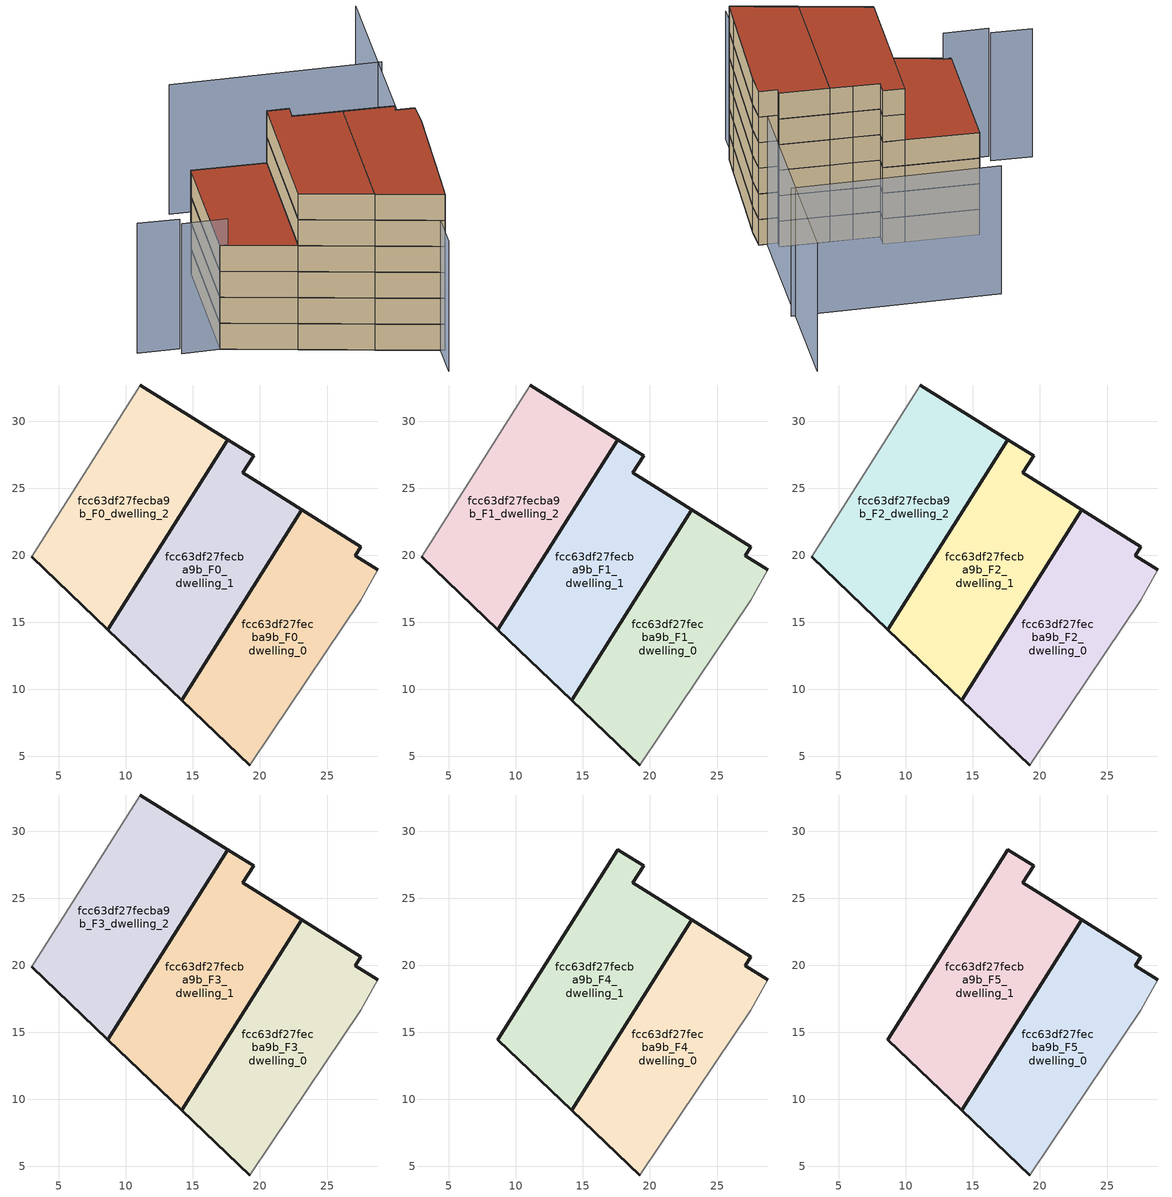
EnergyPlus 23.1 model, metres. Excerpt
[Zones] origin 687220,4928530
fcc63df27fecba9b_F0_dwelling_0
 floor ground (EU_floor_Construction): 20.84,6.73 27.5,16.67 28.78,18.93 27.1,19.97 27.51,20.62 23.11,23.38 14.18,9.2 19.25,4.37 z0
 wall outside (EU_wall_Construction): 19.25,4.37 14.18,9.2 23.11,23.38 27.51,20.62 27.1,19.97 28.78,18.93 z0:3
 wall adiabatic (EU_wall_Construction): 28.78,18.93 27.5,16.67 20.84,6.73 19.25,4.37 z0:3
fcc63df27fecba9b_F0_dwelling_1
 floor ground (EU_floor_Construction): 14.18,9.2 23.11,23.38 21.09,24.64 18.72,26.13 19.52,27.41 17.59,28.61 8.67,14.46 z0
 wall outside (EU_wall_Construction): 17.59,28.61 19.52,27.41 18.72,26.13 21.09,24.64 23.11,23.38 14.18,9.2 8.67,14.46 17.6,28.61 z0:3
fcc63df27fecba9b_F0_dwelling_2
 floor ground (EU_floor_Construction): 8.67,14.46 17.59,28.61 11.07,32.7 2.99,19.88 z0
 wall outside (EU_wall_Construction): 11.07,32.7 17.59,28.61 8.67,14.46 2.99,19.88 z0:3
 wall adiabatic (EU_wall_Construction): 2.99,19.88 11.07,32.7 z0:3
fcc63df27fecba9b_F1_dwelling_0
 floor to fcc63df27fecba9b_F0_dwelling_0 (EU_floor_Construction): 20.84,6.73 27.5,16.67 28.78,18.93 27.1,19.97 27.51,20.62 23.11,23.38 14.18,9.2 19.25,4.37 z3
 wall outside (EU_wall_Construction): 19.25,4.37 14.18,9.2 23.11,23.38 27.51,20.62 27.1,19.97 28.78,18.93 z3:6
 wall adiabatic (EU_wall_Construction): 28.78,18.93 27.5,16.67 20.84,6.73 19.25,4.37 z3:6
fcc63df27fecba9b_F1_dwelling_1
 floor to fcc63df27fecba9b_F0_dwelling_1 (EU_floor_Construction): 14.18,9.2 23.11,23.38 21.09,24.64 18.72,26.13 19.52,27.41 17.59,28.61 8.67,14.46 z3
 wall outside (EU_wall_Construction): 17.59,28.61 19.52,27.41 18.72,26.13 21.09,24.64 23.11,23.38 14.18,9.2 8.67,14.46 17.6,28.61 z3:6
fcc63df27fecba9b_F1_dwelling_2
 floor to fcc63df27fecba9b_F0_dwelling_2 (EU_floor_Construction): 8.67,14.46 17.59,28.61 11.07,32.7 2.99,19.88 z3
 wall outside (EU_wall_Construction): 11.07,32.7 17.59,28.61 8.67,14.46 2.99,19.88 z3:6
 wall adiabatic (EU_wall_Construction): 2.99,19.88 11.07,32.7 z3:6
fcc63df27fecba9b_F2_dwelling_0
 floor to fcc63df27fecba9b_F1_dwelling_0 (EU_floor_Construction): 20.84,6.73 27.5,16.67 28.78,18.93 27.1,19.97 27.51,20.62 23.11,23.38 14.18,9.2 19.25,4.37 z6
 wall outside (EU_wall_Construction): 19.25,4.37 14.18,9.2 23.11,23.38 27.51,20.62 27.1,19.97 28.78,18.93 z6:9
 wall adiabatic (EU_wall_Construction): 28.78,18.93 27.5,16.67 20.84,6.73 19.25,4.37 z6:9
fcc63df27fecba9b_F2_dwelling_1
 floor to fcc63df27fecba9b_F1_dwelling_1 (EU_floor_Construction): 14.18,9.2 23.11,23.38 21.09,24.64 18.72,26.13 19.52,27.41 17.59,28.61 8.67,14.46 z6
 wall outside (EU_wall_Construction): 17.59,28.61 19.52,27.41 18.72,26.13 21.09,24.64 23.11,23.38 14.18,9.2 8.67,14.46 17.6,28.61 z6:9
fcc63df27fecba9b_F2_dwelling_2
 floor to fcc63df27fecba9b_F1_dwelling_2 (EU_floor_Construction): 8.67,14.46 17.59,28.61 11.07,32.7 2.99,19.88 z6
 wall outside (EU_wall_Construction): 11.07,32.7 17.59,28.61 8.67,14.46 2.99,19.88 z6:9
 wall adiabatic (EU_wall_Construction): 2.99,19.88 11.07,32.7 z6:9
fcc63df27fecba9b_F3_dwelling_0
 floor to fcc63df27fecba9b_F2_dwelling_0 (EU_floor_Construction): 20.84,6.73 27.5,16.67 28.78,18.93 27.1,19.97 27.51,20.62 23.11,23.38 14.18,9.2 19.25,4.37 z9
 wall outside (EU_wall_Construction): 19.25,4.37 14.18,9.2 23.11,23.38 27.51,20.62 27.1,19.97 28.78,18.93 z9:12
 wall adiabatic (EU_wall_Construction): 28.78,18.93 27.5,16.67 20.84,6.73 19.25,4.37 z9:12
fcc63df27fecba9b_F3_dwelling_1
 floor to fcc63df27fecba9b_F2_dwelling_1 (EU_floor_Construction): 14.18,9.2 23.11,23.38 21.09,24.64 18.72,26.13 19.52,27.41 17.59,28.61 8.67,14.46 z9
 wall outside (EU_wall_Construction): 17.59,28.61 19.52,27.41 18.72,26.13 21.09,24.64 23.11,23.38 14.18,9.2 8.67,14.46 17.6,28.61 z9:12
fcc63df27fecba9b_F3_dwelling_2
 floor to fcc63df27fecba9b_F2_dwelling_2 (EU_floor_Construction): 8.67,14.46 17.59,28.61 11.07,32.7 2.99,19.88 z9
 wall outside (EU_wall_Construction): 11.07,32.7 17.59,28.61 8.67,14.46 2.99,19.88 z9:12
 wall adiabatic (EU_wall_Construction): 2.99,19.88 11.07,32.7 z9:12
 roof outside (EU_roof_Construction): 17.59,28.61 8.67,14.46 2.99,19.88 11.07,32.7 z12
fcc63df27fecba9b_F4_dwelling_0
 floor to fcc63df27fecba9b_F3_dwelling_0 (EU_floor_Construction): 20.84,6.73 27.5,16.67 28.78,18.93 27.1,19.97 27.51,20.62 23.11,23.38 14.18,9.2 19.25,4.37 z12
 wall outside (EU_wall_Construction): 19.25,4.37 14.18,9.2 23.11,23.38 27.51,20.62 27.1,19.97 28.78,18.93 z12:15
 wall adiabatic (EU_wall_Construction): 28.78,18.93 27.5,16.67 20.84,6.73 19.25,4.37 z12:15
fcc63df27fecba9b_F4_dwelling_1
 floor to fcc63df27fecba9b_F3_dwelling_1 (EU_floor_Construction): 14.18,9.2 23.11,23.38 21.09,24.64 18.72,26.13 19.52,27.41 17.59,28.61 8.67,14.46 z12
 wall outside (EU_wall_Construction): 21.09,24.64 23.11,23.38 14.18,9.2 8.67,14.46 17.59,28.61 19.52,27.41 18.72,26.13 21.09,24.64 z12:15
fcc63df27fecba9b_F5_dwelling_0
 floor to fcc63df27fecba9b_F4_dwelling_0 (EU_floor_Construction): 20.84,6.73 27.5,16.67 28.78,18.93 27.1,19.97 27.51,20.62 23.11,23.38 14.18,9.2 19.25,4.37 z15
 wall outside (EU_wall_Construction): 19.25,4.37 14.18,9.2 23.11,23.38 27.51,20.62 27.1,19.97 28.78,18.93 z15:18
 wall adiabatic (EU_wall_Construction): 28.78,18.93 27.5,16.67 20.84,6.73 19.25,4.37 z15:18
 roof outside (EU_roof_Construction): 27.51,20.62 27.1,19.97 28.78,18.93 27.5,16.67 20.84,6.73 19.25,4.37 14.18,9.2 23.11,23.38 z18
fcc63df27fecba9b_F5_dwelling_1
 floor to fcc63df27fecba9b_F4_dwelling_1 (EU_floor_Construction): 14.18,9.2 23.11,23.38 21.09,24.64 18.72,26.13 19.52,27.41 17.59,28.61 8.67,14.46 z15
 wall outside (EU_wall_Construction): 21.09,24.64 23.11,23.38 14.18,9.2 8.67,14.46 17.59,28.61 19.52,27.41 18.72,26.13 21.09,24.64 z15:18
 roof outside (EU_roof_Construction): 19.52,27.41 18.72,26.13 21.09,24.64 23.11,23.38 14.18,9.2 8.67,14.46 17.59,28.61 z18
shading: 3.69,19.46 -0.34,21.86 / 0.13,22.66 -3.53,24.92 / 16.72,1.15 41.68,41.36 / 36.08,31.56 17.51,42.75 z0:15
[Building]
EU S2 Campaign: North Axis=0; Terrain=City; Solar Distribution=FullExterior
[Site:Location]
Bologna: Latitude=44.5; Longitude=11.25; Time Zone=1; Elevation=37
[SizingPeriod:WeatherFileDays]
AnnualSizingPeriod: Begin Month=1; Begin Day of Month=1; End Month=12; End Day of Month=31; Day of Week for Start Day=Monday; Use Weather File Daylight Saving Period=No; Use Weather File Rain and Snow Indicators=No
[MATERIAL]
EU_InternalMass_Material: Roughness=MediumRough; Thickness=0.1; Conductivity=1; Density=1800; Specific Heat=900; Thermal Absorptance=0.9; Solar Absorptance=0.7; Visible Absorptance=0.7
[MATERIAL:NOMASS] Roughness=MediumRough; Thermal Absorptance=0.9; Solar Absorptance=0.7; Visible Absorptance=0.7
Name | Thermal Resistance
EU_wall_NoMass | 0.905828
EU_roof_NoMass | 0.37593
EU_floor_NoMass | 0.67114
[CONSTRUCTION]
EU_wall_Construction: EU_wall_NoMass
EU_roof_Construction: EU_roof_NoMass
EU_floor_Construction: EU_floor_NoMass
EU_InternalMass_Construction: EU_InternalMass_Material
[ZONE] Type=1; Multiplier=1; Ceiling Height=autocalculate; Floor Area=autocalculate; Part of Total Floor Area=Yes
Name | Volume
fcc63df27fecba9b_F0_dwelling_0 | 368.146
fcc63df27fecba9b_F1_dwelling_0; fcc63df27fecba9b_F2_dwelling_0; fcc63df27fecba9b_F3_dwelling_0; fcc63df27fecba9b_F4_dwelling_0; fcc63df27fecba9b_F5_dwelling_0 | 368.145
fcc63df27fecba9b_F0_dwelling_1 | 368.178
fcc63df27fecba9b_F1_dwelling_1; fcc63df27fecba9b_F2_dwelling_1; fcc63df27fecba9b_F3_dwelling_1; fcc63df27fecba9b_F4_dwelling_1; fcc63df27fecba9b_F5_dwelling_1 | 368.177
fcc63df27fecba9b_F0_dwelling_2 | 368.154
fcc63df27fecba9b_F1_dwelling_2; fcc63df27fecba9b_F2_dwelling_2; fcc63df27fecba9b_F3_dwelling_2 | 368.156
[INTERNALMASS] Construction=EU_InternalMass_Construction
Name | Zone or ZoneList | Surface Area
fcc63df27fecba9b_F0_dwelling_0_EU_InternalMass | fcc63df27fecba9b_F0_dwelling_0 | 122.715
fcc63df27fecba9b_F0_dwelling_1_EU_InternalMass | fcc63df27fecba9b_F0_dwelling_1 | 122.726
fcc63df27fecba9b_F0_dwelling_2_EU_InternalMass | fcc63df27fecba9b_F0_dwelling_2 | 122.718
fcc63df27fecba9b_F1_dwelling_0_EU_InternalMass | fcc63df27fecba9b_F1_dwelling_0 | 122.715
fcc63df27fecba9b_F1_dwelling_1_EU_InternalMass | fcc63df27fecba9b_F1_dwelling_1 | 122.726
fcc63df27fecba9b_F1_dwelling_2_EU_InternalMass | fcc63df27fecba9b_F1_dwelling_2 | 122.718
fcc63df27fecba9b_F2_dwelling_0_EU_InternalMass | fcc63df27fecba9b_F2_dwelling_0 | 122.715
fcc63df27fecba9b_F2_dwelling_1_EU_InternalMass | fcc63df27fecba9b_F2_dwelling_1 | 122.726
fcc63df27fecba9b_F2_dwelling_2_EU_InternalMass | fcc63df27fecba9b_F2_dwelling_2 | 122.718
fcc63df27fecba9b_F3_dwelling_0_EU_InternalMass | fcc63df27fecba9b_F3_dwelling_0 | 122.715
fcc63df27fecba9b_F3_dwelling_1_EU_InternalMass | fcc63df27fecba9b_F3_dwelling_1 | 122.726
fcc63df27fecba9b_F3_dwelling_2_EU_InternalMass | fcc63df27fecba9b_F3_dwelling_2 | 122.718
fcc63df27fecba9b_F4_dwelling_0_EU_InternalMass | fcc63df27fecba9b_F4_dwelling_0 | 184.084
fcc63df27fecba9b_F4_dwelling_1_EU_InternalMass | fcc63df27fecba9b_F4_dwelling_1 | 184.082
fcc63df27fecba9b_F5_dwelling_0_EU_InternalMass | fcc63df27fecba9b_F5_dwelling_0 | 184.084
fcc63df27fecba9b_F5_dwelling_1_EU_InternalMass | fcc63df27fecba9b_F5_dwelling_1 | 184.082
[OTHEREQUIPMENT] Fuel Type=Electricity; Design Level Calculation Method=Watts/Area; Power per Zone Floor Area=1; Fraction Latent=0; Fraction Radiant=0; Fraction Lost=0; Carbon Dioxide Generation Rate=0; EndUse Subcategory=EU_Step8_InternalGains
Name | Zone or ZoneList or Space or SpaceList | Schedule
EU_Step8_InternalGain_fcc63df27fecba9b_F0_dwelling_0_f000 | fcc63df27fecba9b_F0_dwelling_0 | EU_Step8_GainSchedule_fcc63df27fecba9b_F0_dwelling_0_f000
EU_Step8_InternalGain_fcc63df27fecba9b_F0_dwelling_1_f000 | fcc63df27fecba9b_F0_dwelling_1 | EU_Step8_GainSchedule_fcc63df27fecba9b_F0_dwelling_1_f000
EU_Step8_InternalGain_fcc63df27fecba9b_F0_dwelling_2_f000 | fcc63df27fecba9b_F0_dwelling_2 | EU_Step8_GainSchedule_fcc63df27fecba9b_F0_dwelling_2_f000
EU_Step8_InternalGain_fcc63df27fecba9b_F1_dwelling_0_f000 | fcc63df27fecba9b_F1_dwelling_0 | EU_Step8_GainSchedule_fcc63df27fecba9b_F1_dwelling_0_f000
EU_Step8_InternalGain_fcc63df27fecba9b_F1_dwelling_1_f000 | fcc63df27fecba9b_F1_dwelling_1 | EU_Step8_GainSchedule_fcc63df27fecba9b_F1_dwelling_1_f000
EU_Step8_InternalGain_fcc63df27fecba9b_F1_dwelling_2_f000 | fcc63df27fecba9b_F1_dwelling_2 | EU_Step8_GainSchedule_fcc63df27fecba9b_F1_dwelling_2_f000
EU_Step8_InternalGain_fcc63df27fecba9b_F2_dwelling_0_f000 | fcc63df27fecba9b_F2_dwelling_0 | EU_Step8_GainSchedule_fcc63df27fecba9b_F2_dwelling_0_f000
EU_Step8_InternalGain_fcc63df27fecba9b_F2_dwelling_1_f000 | fcc63df27fecba9b_F2_dwelling_1 | EU_Step8_GainSchedule_fcc63df27fecba9b_F2_dwelling_1_f000
EU_Step8_InternalGain_fcc63df27fecba9b_F2_dwelling_2_f000 | fcc63df27fecba9b_F2_dwelling_2 | EU_Step8_GainSchedule_fcc63df27fecba9b_F2_dwelling_2_f000
EU_Step8_InternalGain_fcc63df27fecba9b_F3_dwelling_0_f000 | fcc63df27fecba9b_F3_dwelling_0 | EU_Step8_GainSchedule_fcc63df27fecba9b_F3_dwelling_0_f000
EU_Step8_InternalGain_fcc63df27fecba9b_F3_dwelling_1_f000 | fcc63df27fecba9b_F3_dwelling_1 | EU_Step8_GainSchedule_fcc63df27fecba9b_F3_dwelling_1_f000
EU_Step8_InternalGain_fcc63df27fecba9b_F3_dwelling_2_f000 | fcc63df27fecba9b_F3_dwelling_2 | EU_Step8_GainSchedule_fcc63df27fecba9b_F3_dwelling_2_f000
EU_Step8_InternalGain_fcc63df27fecba9b_F4_dwelling_0_f000 | fcc63df27fecba9b_F4_dwelling_0 | EU_Step8_GainSchedule_fcc63df27fecba9b_F4_dwelling_0_f000
EU_Step8_InternalGain_fcc63df27fecba9b_F4_dwelling_1_f000 | fcc63df27fecba9b_F4_dwelling_1 | EU_Step8_GainSchedule_fcc63df27fecba9b_F4_dwelling_1_f000
EU_Step8_InternalGain_fcc63df27fecba9b_F5_dwelling_0_f000 | fcc63df27fecba9b_F5_dwelling_0 | EU_Step8_GainSchedule_fcc63df27fecba9b_F5_dwelling_0_f000
EU_Step8_InternalGain_fcc63df27fecba9b_F5_dwelling_1_f000 | fcc63df27fecba9b_F5_dwelling_1 | EU_Step8_GainSchedule_fcc63df27fecba9b_F5_dwelling_1_f000
[ZONEVENTILATION:DESIGNFLOWRATE] Schedule=EU_AlwaysOn; Design Flow Rate Calculation Method=AirChanges/Hour; Air Changes per Hour=0.73129; Ventilation Type=Natural; Fan Pressure Rise=0; Fan Total Efficiency=1; Constant Term Coefficient=1; Temperature Term Coefficient=0; Velocity Term Coefficient=0; Velocity Squared Term Coefficient=0; Minimum Indoor Temperature=-100; Maximum Indoor Temperature=100; Delta Temperature=-100; Minimum Outdoor Temperature=-100; Maximum Outdoor Temperature=100; Maximum Wind Speed=40
Name | Zone or ZoneList or Space or SpaceList
EU_ConstantAir_fcc63df27fecba9b_F0_dwelling_0 | fcc63df27fecba9b_F0_dwelling_0
EU_ConstantAir_fcc63df27fecba9b_F0_dwelling_1 | fcc63df27fecba9b_F0_dwelling_1
EU_ConstantAir_fcc63df27fecba9b_F0_dwelling_2 | fcc63df27fecba9b_F0_dwelling_2
EU_ConstantAir_fcc63df27fecba9b_F1_dwelling_0 | fcc63df27fecba9b_F1_dwelling_0
EU_ConstantAir_fcc63df27fecba9b_F1_dwelling_1 | fcc63df27fecba9b_F1_dwelling_1
EU_ConstantAir_fcc63df27fecba9b_F1_dwelling_2 | fcc63df27fecba9b_F1_dwelling_2
EU_ConstantAir_fcc63df27fecba9b_F2_dwelling_0 | fcc63df27fecba9b_F2_dwelling_0
EU_ConstantAir_fcc63df27fecba9b_F2_dwelling_1 | fcc63df27fecba9b_F2_dwelling_1
EU_ConstantAir_fcc63df27fecba9b_F2_dwelling_2 | fcc63df27fecba9b_F2_dwelling_2
EU_ConstantAir_fcc63df27fecba9b_F3_dwelling_0 | fcc63df27fecba9b_F3_dwelling_0
EU_ConstantAir_fcc63df27fecba9b_F3_dwelling_1 | fcc63df27fecba9b_F3_dwelling_1
EU_ConstantAir_fcc63df27fecba9b_F3_dwelling_2 | fcc63df27fecba9b_F3_dwelling_2
EU_ConstantAir_fcc63df27fecba9b_F4_dwelling_0 | fcc63df27fecba9b_F4_dwelling_0
EU_ConstantAir_fcc63df27fecba9b_F4_dwelling_1 | fcc63df27fecba9b_F4_dwelling_1
EU_ConstantAir_fcc63df27fecba9b_F5_dwelling_0 | fcc63df27fecba9b_F5_dwelling_0
EU_ConstantAir_fcc63df27fecba9b_F5_dwelling_1 | fcc63df27fecba9b_F5_dwelling_1
[HVACTEMPLATE:THERMOSTAT] Constant Heating Setpoint=20; Constant Cooling Setpoint=50
EU_HeatOnly_fcc63df27fecba9b_F0_dwelling_0; EU_HeatOnly_fcc63df27fecba9b_F0_dwelling_1; EU_HeatOnly_fcc63df27fecba9b_F0_dwelling_2; EU_HeatOnly_fcc63df27fecba9b_F1_dwelling_0; EU_HeatOnly_fcc63df27fecba9b_F1_dwelling_1; EU_HeatOnly_fcc63df27fecba9b_F1_dwelling_2; EU_HeatOnly_fcc63df27fecba9b_F2_dwelling_0; EU_HeatOnly_fcc63df27fecba9b_F2_dwelling_1; EU_HeatOnly_fcc63df27fecba9b_F2_dwelling_2; EU_HeatOnly_fcc63df27fecba9b_F3_dwelling_0; EU_HeatOnly_fcc63df27fecba9b_F3_dwelling_1; EU_HeatOnly_fcc63df27fecba9b_F3_dwelling_2; EU_HeatOnly_fcc63df27fecba9b_F4_dwelling_0; EU_HeatOnly_fcc63df27fecba9b_F4_dwelling_1; EU_HeatOnly_fcc63df27fecba9b_F5_dwelling_0; EU_HeatOnly_fcc63df27fecba9b_F5_dwelling_1
[HVACTEMPLATE:ZONE:IDEALLOADSAIRSYSTEM] System Availability Schedule=EU_AlwaysOn; Maximum Heating Supply Air Temperature=50; Minimum Cooling Supply Air Temperature=13; Maximum Heating Supply Air Humidity Ratio=0.0156; Minimum Cooling Supply Air Humidity Ratio=0.0077; Heating Limit=NoLimit; Cooling Limit=NoLimit; Heating Availability Schedule=EU_AlwaysOn; Cooling Availability Schedule=EU_CoolingOff; Dehumidification Control Type=ConstantSensibleHeatRatio; Cooling Sensible Heat Ratio=0.7; Dehumidification Setpoint=60; Humidification Control Type=None; Humidification Setpoint=30; Outdoor Air Method=None; Outdoor Air Flow Rate per Person=0.00944; Outdoor Air Flow Rate per Zone Floor Area=0; Outdoor Air Flow Rate per Zone=0; Demand Controlled Ventilation Type=None; Outdoor Air Economizer Type=NoEconomizer; Heat Recovery Type=None; Sensible Heat Recovery Effectiveness=0.7; Latent Heat Recovery Effectiveness=0.65
Name | Template Thermostat
fcc63df27fecba9b_F0_dwelling_0 | EU_HeatOnly_fcc63df27fecba9b_F0_dwelling_0
fcc63df27fecba9b_F0_dwelling_1 | EU_HeatOnly_fcc63df27fecba9b_F0_dwelling_1
fcc63df27fecba9b_F0_dwelling_2 | EU_HeatOnly_fcc63df27fecba9b_F0_dwelling_2
fcc63df27fecba9b_F1_dwelling_0 | EU_HeatOnly_fcc63df27fecba9b_F1_dwelling_0
fcc63df27fecba9b_F1_dwelling_1 | EU_HeatOnly_fcc63df27fecba9b_F1_dwelling_1
fcc63df27fecba9b_F1_dwelling_2 | EU_HeatOnly_fcc63df27fecba9b_F1_dwelling_2
fcc63df27fecba9b_F2_dwelling_0 | EU_HeatOnly_fcc63df27fecba9b_F2_dwelling_0
fcc63df27fecba9b_F2_dwelling_1 | EU_HeatOnly_fcc63df27fecba9b_F2_dwelling_1
fcc63df27fecba9b_F2_dwelling_2 | EU_HeatOnly_fcc63df27fecba9b_F2_dwelling_2
fcc63df27fecba9b_F3_dwelling_0 | EU_HeatOnly_fcc63df27fecba9b_F3_dwelling_0
fcc63df27fecba9b_F3_dwelling_1 | EU_HeatOnly_fcc63df27fecba9b_F3_dwelling_1
fcc63df27fecba9b_F3_dwelling_2 | EU_HeatOnly_fcc63df27fecba9b_F3_dwelling_2
fcc63df27fecba9b_F4_dwelling_0 | EU_HeatOnly_fcc63df27fecba9b_F4_dwelling_0
fcc63df27fecba9b_F4_dwelling_1 | EU_HeatOnly_fcc63df27fecba9b_F4_dwelling_1
fcc63df27fecba9b_F5_dwelling_0 | EU_HeatOnly_fcc63df27fecba9b_F5_dwelling_0
fcc63df27fecba9b_F5_dwelling_1 | EU_HeatOnly_fcc63df27fecba9b_F5_dwelling_1
[SIZING:ZONE] Zone Cooling Design Supply Air Temperature Input Method=SupplyAirTemperature; Zone Cooling Design Supply Air Temperature=13; Zone Heating Design Supply Air Temperature Input Method=SupplyAirTemperature; Zone Heating Design Supply Air Temperature=50; Zone Cooling Design Supply Air Humidity Ratio=0.008; Zone Heating Design Supply Air Humidity Ratio=0.008; Cooling Design Air Flow Method=DesignDay; Cooling Design Air Flow Rate=0; Cooling Minimum Air Flow per Zone Floor Area=0.000762; Cooling Minimum Air Flow=0; Cooling Minimum Air Flow Fraction=0.2; Heating Design Air Flow Method=DesignDay; Heating Design Air Flow Rate=0; Heating Maximum Air Flow per Zone Floor Area=0.002032; Heating Maximum Air Flow=0.141576; Heating Maximum Air Flow Fraction=0.3; Account for Dedicated Outdoor Air System=No; Dedicated Outdoor Air System Control Strategy=NeutralSupplyAir; Dedicated Outdoor Air Low Setpoint Temperature for Design=autosize; Dedicated Outdoor Air High Setpoint Temperature for Design=autosize; Zone Load Sizing Method=Sensible Load Only No Latent Load; Zone Latent Cooling Design Supply Air Humidity Ratio Input Method=HumidityRatioDifference; Zone Cooling Design Supply Air Humidity Ratio Difference=0.005; Zone Latent Heating Design Supply Air Humidity Ratio Input Method=HumidityRatioDifference; Zone Humidification Design Supply Air Humidity Ratio Difference=0.005
fcc63df27fecba9b_F0_dwelling_0; fcc63df27fecba9b_F0_dwelling_1; fcc63df27fecba9b_F0_dwelling_2; fcc63df27fecba9b_F1_dwelling_0; fcc63df27fecba9b_F1_dwelling_1; fcc63df27fecba9b_F1_dwelling_2; fcc63df27fecba9b_F2_dwelling_0; fcc63df27fecba9b_F2_dwelling_1; fcc63df27fecba9b_F2_dwelling_2; fcc63df27fecba9b_F3_dwelling_0; fcc63df27fecba9b_F3_dwelling_1; fcc63df27fecba9b_F3_dwelling_2; fcc63df27fecba9b_F4_dwelling_0; fcc63df27fecba9b_F4_dwelling_1; fcc63df27fecba9b_F5_dwelling_0; fcc63df27fecba9b_F5_dwelling_1
[SCHEDULE:CONSTANT]
Name | Hourly Value
EU_AlwaysOn | 1
EU_CoolingOff | 0
[SCHEDULE:FILE] Column Number=1; Rows to Skip at Top=0; Number of Hours of Data=8760; Column Separator=Comma; Interpolate to Timestep=No; Minutes per Item=60; Adjust Schedule for Daylight Savings=Yes
Name | File
EU_Step8_GainSchedule_fcc63df27fecba9b_F0_dwelling_0_f000 | ../../schedules/fcc63df27fecba9b/fcc63df27fecba9b_F0_dwelling_0_f000_gain.csv
EU_Step8_GainSchedule_fcc63df27fecba9b_F0_dwelling_1_f000 | ../../schedules/fcc63df27fecba9b/fcc63df27fecba9b_F0_dwelling_1_f000_gain.csv
EU_Step8_GainSchedule_fcc63df27fecba9b_F0_dwelling_2_f000 | ../../schedules/fcc63df27fecba9b/fcc63df27fecba9b_F0_dwelling_2_f000_gain.csv
EU_Step8_GainSchedule_fcc63df27fecba9b_F1_dwelling_0_f000 | ../../schedules/fcc63df27fecba9b/fcc63df27fecba9b_F1_dwelling_0_f000_gain.csv
EU_Step8_GainSchedule_fcc63df27fecba9b_F1_dwelling_1_f000 | ../../schedules/fcc63df27fecba9b/fcc63df27fecba9b_F1_dwelling_1_f000_gain.csv
EU_Step8_GainSchedule_fcc63df27fecba9b_F1_dwelling_2_f000 | ../../schedules/fcc63df27fecba9b/fcc63df27fecba9b_F1_dwelling_2_f000_gain.csv
EU_Step8_GainSchedule_fcc63df27fecba9b_F2_dwelling_0_f000 | ../../schedules/fcc63df27fecba9b/fcc63df27fecba9b_F2_dwelling_0_f000_gain.csv
EU_Step8_GainSchedule_fcc63df27fecba9b_F2_dwelling_1_f000 | ../../schedules/fcc63df27fecba9b/fcc63df27fecba9b_F2_dwelling_1_f000_gain.csv
EU_Step8_GainSchedule_fcc63df27fecba9b_F2_dwelling_2_f000 | ../../schedules/fcc63df27fecba9b/fcc63df27fecba9b_F2_dwelling_2_f000_gain.csv
EU_Step8_GainSchedule_fcc63df27fecba9b_F3_dwelling_0_f000 | ../../schedules/fcc63df27fecba9b/fcc63df27fecba9b_F3_dwelling_0_f000_gain.csv
EU_Step8_GainSchedule_fcc63df27fecba9b_F3_dwelling_1_f000 | ../../schedules/fcc63df27fecba9b/fcc63df27fecba9b_F3_dwelling_1_f000_gain.csv
EU_Step8_GainSchedule_fcc63df27fecba9b_F3_dwelling_2_f000 | ../../schedules/fcc63df27fecba9b/fcc63df27fecba9b_F3_dwelling_2_f000_gain.csv
EU_Step8_GainSchedule_fcc63df27fecba9b_F4_dwelling_0_f000 | ../../schedules/fcc63df27fecba9b/fcc63df27fecba9b_F4_dwelling_0_f000_gain.csv
EU_Step8_GainSchedule_fcc63df27fecba9b_F4_dwelling_1_f000 | ../../schedules/fcc63df27fecba9b/fcc63df27fecba9b_F4_dwelling_1_f000_gain.csv
EU_Step8_GainSchedule_fcc63df27fecba9b_F5_dwelling_0_f000 | ../../schedules/fcc63df27fecba9b/fcc63df27fecba9b_F5_dwelling_0_f000_gain.csv
EU_Step8_GainSchedule_fcc63df27fecba9b_F5_dwelling_1_f000 | ../../schedules/fcc63df27fecba9b/fcc63df27fecba9b_F5_dwelling_1_f000_gain.csv
